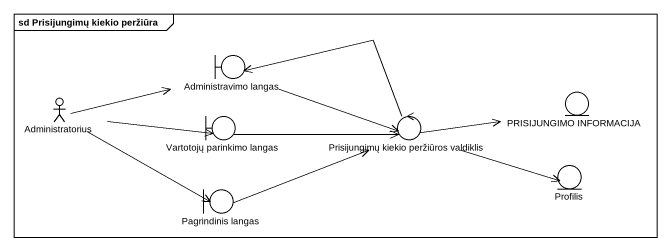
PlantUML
@startuml
mainframe sd Prisijungimų kiekio peržiūra
boundary "Administravimo langas" as Administravimo_langas
actor Administratorius
boundary "Vartotojų parinkimo langas" as Vartotojų_parinkimo_langas
control "Prisijungimų kiekio peržiūros valdiklis" as Prisijungimų_kiekio
entity "PRISIJUNGIMO INFORMACIJA" as PRISIJUNGIMO_INFORMACIJA
entity Profilis
boundary "Pagrindinis langas" as Pagrindinis_langas
Administravimo_langas -right-> Prisijungimų_kiekio
Administratorius -right-> Administravimo_langas
Administratorius -right-> Vartotojų_parinkimo_langas
Administratorius -right-> Pagrindinis_langas
Vartotojų_parinkimo_langas -right-> Prisijungimų_kiekio
Prisijungimų_kiekio -left-> Administravimo_langas
Prisijungimų_kiekio -right-> PRISIJUNGIMO_INFORMACIJA
Prisijungimų_kiekio -right-> Profilis
Pagrindinis_langas -right-> Prisijungimų_kiekio
@enduml
